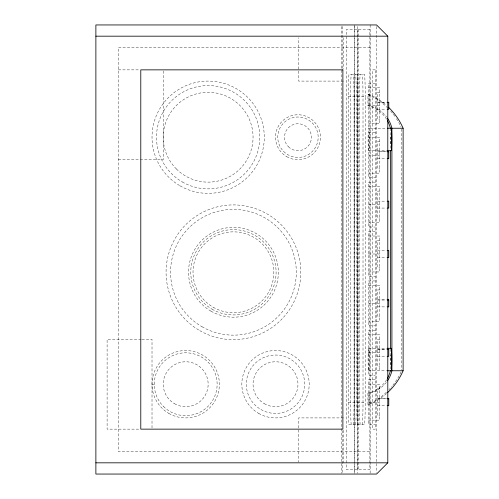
<?xml version="1.0" encoding="UTF-8"?>
<svg xmlns="http://www.w3.org/2000/svg" width="499" height="499" viewBox="0 0 499 499"><rect width="100%" height="100%" fill="white"/><g stroke="black" fill="none" stroke-linecap="round" stroke-linejoin="round"><path stroke-width="0.37" stroke-dasharray="2.5 1.87" d="M370.146 47.405L118.332 47.405L118.332 451.595L370.146 451.595M118.332 69.86L140.007 69.86M343.518 81.088L298.608 81.088L298.608 37.724M375.298 83.333L368.561 83.333L368.561 128.243L386.513 128.243M368.561 87.824L379.789 87.824L379.789 123.752L368.561 123.752M379.789 92.315L377.543 92.315L377.543 119.261L379.789 119.261M386.65 119.286A30.314 30.264 -90 0 0 367.963 105.788L367.963 94.561L369.497 94.561A65.4 65.294 90 0 1 386.525 105.445M348.302 96.806L365.256 96.806L365.256 402.194A28.069 1.603 -90 0 1 364.613 424.649L348.938 424.649A28.069 1.603 90 0 1 348.302 402.194L348.302 96.806A28.069 1.603 90 0 1 348.938 74.351L364.613 74.351A28.069 1.603 -90 0 1 365.256 96.806M377.543 102.301L386.307 102.301M377.543 102.357L386.307 102.357M367.963 105.788L375.298 105.788M377.543 105.788L379.789 105.788M377.543 109.275L386.307 109.275M375.298 132.734L368.561 132.734L368.561 177.644L375.298 177.644M368.561 137.225L379.789 137.225L379.789 173.153L368.561 173.153M379.789 141.716L377.543 141.716L377.543 168.662L379.789 168.662M368.73 150.698L386.513 150.698M368.561 155.189L375.298 155.189M377.543 155.189L379.789 155.189M377.543 158.676L386.307 158.676M118.332 159.68L163.242 159.68L163.242 69.86M375.298 182.135L368.561 182.135L368.561 227.045L375.298 227.045M368.561 186.626L379.789 186.626L379.789 222.554L368.561 222.554M379.789 191.117L377.543 191.117L377.543 218.063L379.789 218.063M377.543 201.159L386.307 201.159M368.561 204.59L375.298 204.59M377.543 204.59L379.789 204.59M377.543 208.077L386.307 208.077M375.298 231.536L368.561 231.536L368.561 276.446L375.298 276.446M368.561 236.027L379.789 236.027L379.789 271.955L368.561 271.955M379.789 240.518L377.543 240.518L377.543 267.464L379.789 267.464M377.543 250.504L386.307 250.56M368.561 253.991L375.298 253.991M377.543 253.991L379.789 253.991M377.543 257.478L386.307 257.478M375.298 280.937L368.561 280.937L368.561 325.847L375.298 325.847M368.561 285.428L379.789 285.428L379.789 321.356L368.561 321.356M379.789 289.919L377.543 289.919L377.543 316.865L379.789 316.865M377.543 299.905L386.307 299.905M377.543 299.961L386.307 299.961M368.561 303.392L375.298 303.392M377.543 303.392L379.789 303.392M377.543 306.879L386.307 306.879M375.298 330.338L368.561 330.338L368.561 375.248L375.298 375.248M368.561 334.829L379.789 334.829L379.789 370.757M141.173 339.32L107.104 339.32L107.104 429.14L139.62 429.14M141.947 339.32L152.014 339.32L152.014 428.367M379.789 339.32L377.543 339.32L377.543 366.266L379.789 366.266M368.73 348.302L386.513 348.302M377.543 349.306L386.307 349.306M377.543 349.362L386.307 349.362M368.561 352.793L375.298 352.793M377.543 352.793L379.789 352.793M377.543 356.28L386.307 356.28M368.561 370.757L386.513 370.757M375.298 379.739L368.561 379.739L368.561 424.649L375.298 424.649M152.014 384.23L154.26 384.23M368.561 384.23L379.789 384.23L379.789 420.158L368.561 420.158M379.789 388.721L377.543 388.721L377.543 415.667L379.789 415.667M386.525 393.555A65.4 65.294 90 0 1 369.497 404.44L367.963 404.44L367.963 393.212L369.497 393.212A30.314 30.264 -90 0 0 387.43 380.88M348.302 402.194L365.256 402.194M368.561 402.194L375.298 402.194M377.543 402.194L379.789 402.194M377.543 405.681L386.307 405.681M343.518 417.913L298.608 417.913L298.608 462.049M401.589 129.023L401.589 369.977M390.38 128.243L390.38 150.006M390.38 348.994L390.38 369.977M376.564 26.509L376.564 472.491M370.146 24.95L370.146 473.277M369.497 94.561L369.497 105.788A30.314 30.264 90 0 1 386.613 116.991M369.497 393.212L369.497 404.44M358.662 29.441L358.662 469.559M357.571 29.441L357.571 469.559M357.315 26.509L357.315 473.27M354.745 26.447L354.745 35.429M354.745 36.178L354.745 473.27M354.427 24.95L354.427 474.05M343.518 37.724L343.518 68.7M343.518 430.3L343.518 462.823M342.233 26.497L342.233 68.432M342.233 430.568L342.233 474.05M341.597 26.509L341.597 473.27M357.889 424.649A28.069 1.603 -90 0 1 357.253 402.194L357.253 96.806A28.069 1.603 90 0 1 357.889 74.351M351.184 424.649A28.069 1.603 -90 0 1 350.541 402.194L350.541 96.806A28.069 1.603 90 0 1 351.184 74.351M360.135 424.649A28.069 1.603 90 0 1 359.492 402.194L359.492 96.806A28.069 1.603 90 0 1 360.135 74.351M390.592 365.143A11.228 0.642 90 0 1 390.555 355.232M362.374 424.649A28.069 1.603 -90 0 0 363.016 402.194L363.016 96.806A28.069 1.603 90 0 0 362.374 74.351M355.668 424.649A28.069 1.603 90 0 0 356.305 402.194L356.305 96.806A28.069 1.603 90 0 0 355.668 74.351M353.423 424.649A28.069 1.603 -90 0 0 354.065 402.194L354.065 96.806A28.069 1.603 90 0 0 353.423 74.351M390.555 143.768A11.228 0.642 90 0 1 390.555 135.173M386.65 379.714A30.314 30.264 -90 0 1 367.963 393.212M401.034 371.992A65.4 65.294 -90 0 1 391.166 387.305M390.274 388.316A65.4 65.294 -90 0 1 388.889 389.806M386.488 392.189A65.4 65.294 -90 0 1 367.963 404.44M367.963 94.561A65.4 65.294 90 0 1 387.467 107.753M390.723 111.183A65.4 65.294 90 0 1 392.47 113.254M393.312 114.315A65.4 65.294 90 0 1 395.701 117.596M396.449 118.725A65.4 65.294 90 0 1 401.034 127.008M369.89 29.441L346.343 29.441L346.343 469.559L369.89 469.559L369.89 29.441M375.298 69.86L372.479 69.86L372.479 429.14L375.298 429.14L375.298 69.86M386.307 151.702L377.543 151.702L386.307 151.758M386.307 398.707L377.543 398.707L386.307 398.763M180.083 185.84A56.138 56.138 0 0 0 264.289 137.225A56.138 56.138 0 0 0 180.083 88.61A56.138 56.138 0 0 0 180.083 185.84M163.466 406.46A31.437 31.437 0 0 0 216.061 392.364A31.437 31.437 0 0 0 177.557 353.866A31.437 31.437 0 0 0 163.466 406.46M168.855 413.403A33.683 33.683 0 0 0 219.379 384.23A33.683 33.683 0 0 0 168.855 355.057A33.683 33.683 0 0 0 168.855 413.403M174.469 403.679A22.455 22.455 0 0 0 208.152 384.23A22.455 22.455 0 0 0 174.469 364.781A22.455 22.455 0 0 0 174.469 403.679M182.328 181.954A51.647 51.647 0 0 0 259.798 137.225A51.647 51.647 0 0 0 182.328 92.496A51.647 51.647 0 0 0 182.328 181.954M283.675 151.515A20.209 20.209 0 0 0 317.489 142.458A20.209 20.209 0 0 0 292.738 117.702A20.209 20.209 0 0 0 283.675 151.515M286.744 156.674A22.455 22.455 0 0 0 320.427 137.225A22.455 22.455 0 0 0 286.744 117.776A22.455 22.455 0 0 0 286.744 156.674M288.441 146.75A13.473 13.473 0 0 0 310.983 140.712A13.473 13.473 0 0 0 294.479 124.214A13.473 13.473 0 0 0 288.441 146.75M199.75 330.612A67.365 67.365 0 0 0 300.797 272.273A67.365 67.365 0 0 0 199.75 213.934A67.365 67.365 0 0 0 199.75 330.612M213.223 307.278A40.419 40.419 0 0 0 273.851 272.273A40.419 40.419 0 0 0 213.223 237.268A40.419 40.419 0 0 0 213.223 307.278M201.995 326.72A62.874 62.874 0 0 0 296.306 272.273A62.874 62.874 0 0 0 201.995 217.82A62.874 62.874 0 0 0 201.995 326.72M210.977 311.164A44.91 44.91 0 0 0 278.342 272.273A44.91 44.91 0 0 0 210.977 233.382A44.91 44.91 0 0 0 210.977 311.164M212.1 309.224A42.665 42.665 0 0 0 276.097 272.273A42.665 42.665 0 0 0 212.1 235.322A42.665 42.665 0 0 0 212.1 309.224M368.175 353.916A11.228 0.642 90 0 0 368.73 370.757A11.228 0.642 90 0 0 369.285 353.916A11.228 0.642 90 0 0 368.175 353.916M258.675 413.403A33.683 33.683 0 0 0 309.199 384.23A33.683 33.683 0 0 0 258.675 355.057A33.683 33.683 0 0 0 258.675 413.403M176.39 168.98A44.91 44.91 0 0 0 251.527 148.845A44.91 44.91 0 0 0 196.525 93.843A44.91 44.91 0 0 0 176.39 168.98M264.289 403.679A22.455 22.455 0 0 0 297.972 384.23A22.455 22.455 0 0 0 264.289 364.781A22.455 22.455 0 0 0 264.289 403.679M260.921 409.511A29.191 29.191 0 0 0 304.708 384.23A29.191 29.191 0 0 0 260.921 358.949A29.191 29.191 0 0 0 260.921 409.511M369.185 147.411A11.228 0.642 -90 0 0 368.898 128.623A11.228 0.642 -90 0 0 368.112 142.377A11.228 0.642 -90 0 0 369.185 147.411"/><path stroke-width="0.75" d="M387.792 462.823L376.564 474.05L95.877 474.05L95.877 24.95L376.564 24.95L387.792 36.178L387.792 462.823L95.877 462.823M95.877 36.178L387.792 36.178M387.654 102.301L388.771 102.301M387.654 102.357L388.771 102.357L388.771 109.275L387.654 109.275M387.286 128.243L403.123 128.243L403.123 370.757A65.4 65.294 90 0 1 387.53 392.651M387.286 150.698L391.147 150.698M388.771 151.702L387.654 151.702L388.771 151.758L388.771 158.676L387.654 158.676M387.654 201.159L388.771 201.159L388.771 208.077L387.654 208.077M387.654 250.504L388.771 250.56L388.771 257.478L387.654 257.478M387.654 299.905L388.771 299.905M387.654 299.961L388.771 299.961L388.771 306.879L387.654 306.879M387.286 348.302L391.147 348.302M387.654 349.306L388.771 349.306M387.654 349.362L388.771 349.362L388.771 356.28L387.654 356.28M387.286 370.757L403.123 370.757M388.771 398.707L387.654 398.707L388.771 398.763L388.771 405.681L387.654 405.681M390.38 150.785L390.38 348.215M390.985 348.682A11.228 0.642 90 0 1 391.79 359.529A11.228 0.642 90 0 1 390.985 370.377M390.985 128.623A11.228 0.642 90 0 1 391.79 139.471A11.228 0.642 90 0 1 390.985 150.318M387.43 380.88A30.314 30.264 -90 0 0 391.915 370.757L391.915 128.243A30.314 30.264 90 0 0 387.43 118.12M390.38 370.757A30.314 30.264 -90 0 1 387.355 378.516M388.515 107.279A65.4 65.294 90 0 1 403.123 128.243M387.355 120.484A30.314 30.264 -90 0 1 390.38 128.243M342.882 69.86L140.787 69.86L140.787 429.14L342.882 429.14L342.882 69.86"/></g></svg>
